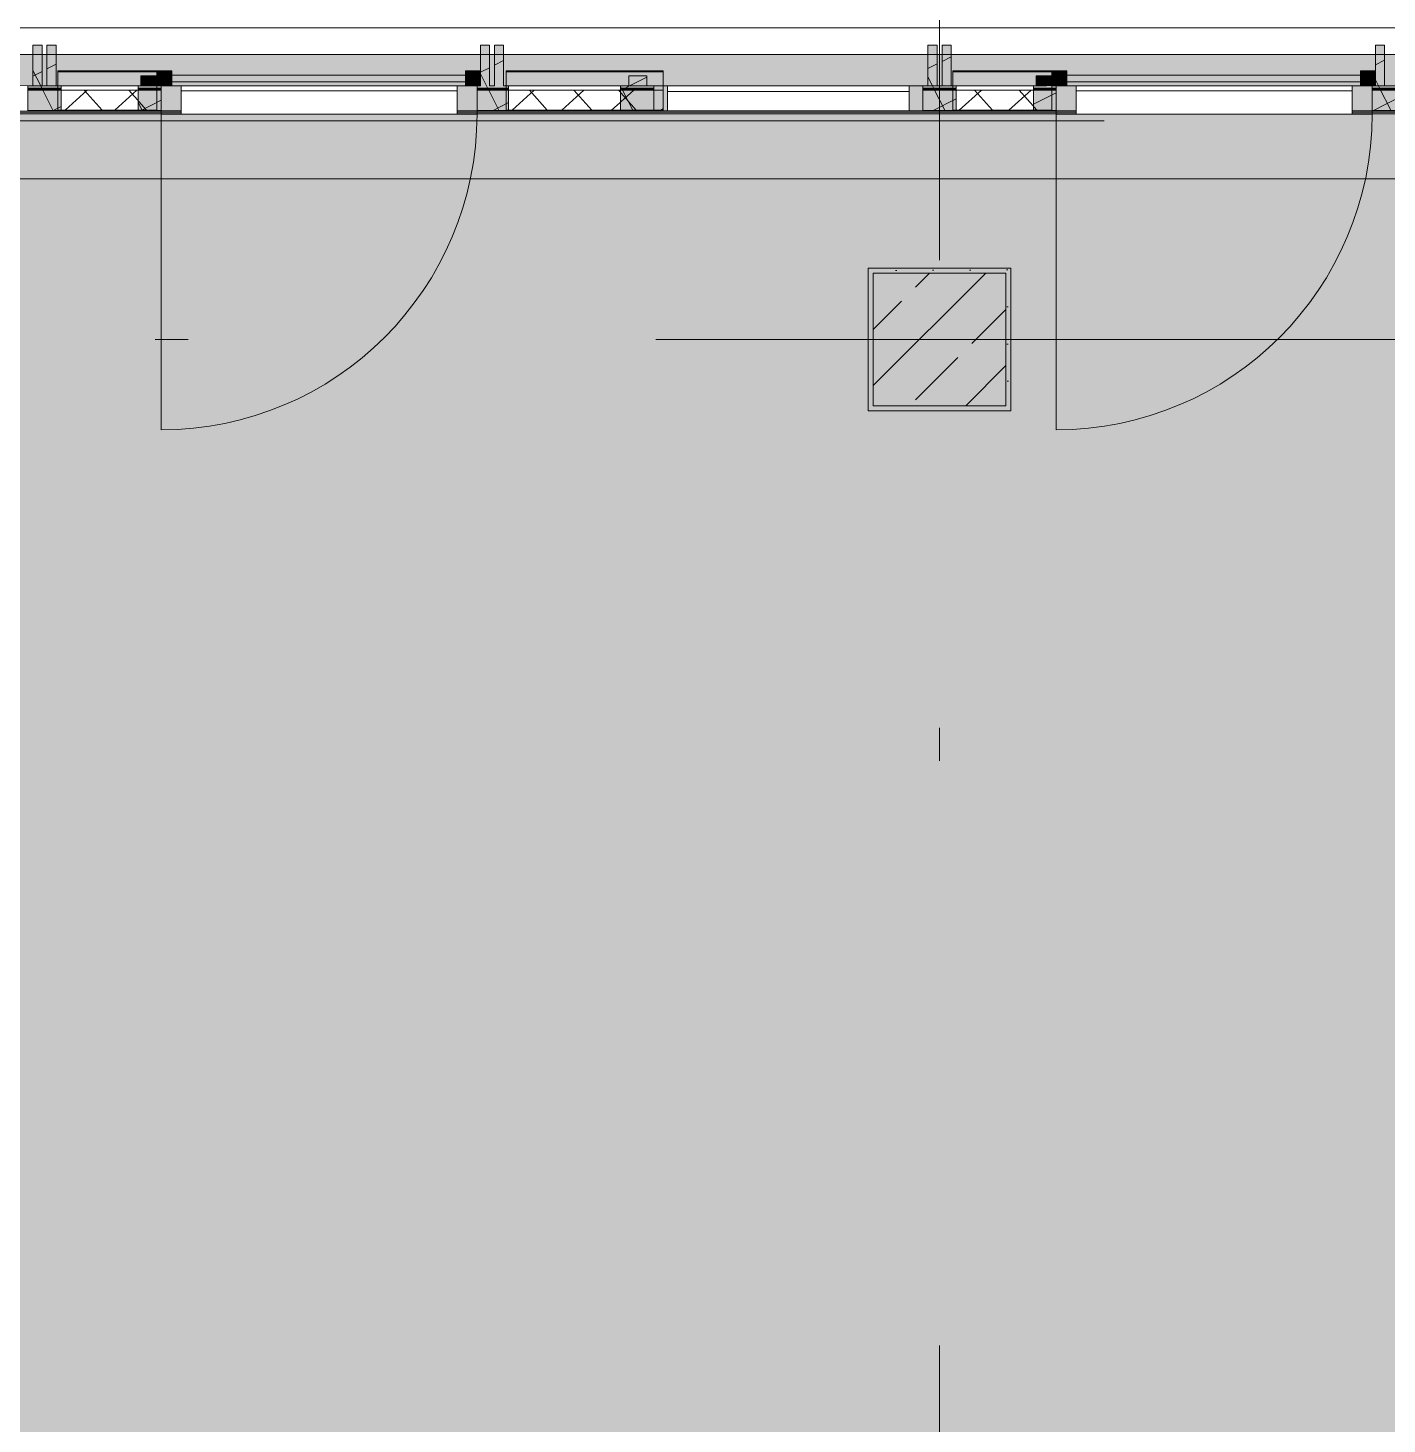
# Model space of a CAD drawing. Header units: metres. Extents: x 101 to 346, y 66 to 213.
# Drawn here: x 135.405 to 139.505, y 96.204 to 100.417 of the extents above; entities that cross this region are included whole.
import ezdxf

# ---------------------------------------------------------------- set-up
doc = ezdxf.new("R2010")
doc.units = ezdxf.units.M
doc.header["$MEASUREMENT"] = 0
for name, pattern in [('Strichlinie_ eng', [0.0023, 0.0015, -0.0008]), ('Strichpunktlinie', [0.006703, 0.003528, -0.001764, 0, -0.001411]), ('Wipeout_Contour', [1, 0, -1])]:
    doc.linetypes.add(name, pattern=pattern)
for name, color, linetype in [('00  Raster', 7, 'Continuous'), ('10  Fassade', 7, 'Continuous'), ('10  Fassade_Deckschraffur', 7, 'Continuous'), ('10  Fassade_Schnittschraffur', 7, 'Continuous'), ('10  Stützen', 7, 'Continuous'), ('10  Stützen_Schnittschraffur', 7, 'Continuous'), ('10  Wand Massiv_Deckschraffur', 7, 'Continuous'), ('10  Wand Massiv_Fenster', 7, 'Continuous'), ('20  Absturzsicherung', 7, 'Continuous'), ('Neubau_20  Boden Aufbauten', 7, 'Continuous'), ('Neubau_20  Boden Aufbauten_Deckschraffur', 7, 'Continuous')]:
    doc.layers.add(name, color=color, linetype=linetype)
pattern_1 = [(41.86749, (13.479, 22.35165), (-0.06674101, 0.074469036), []), (131.86749, (13.479, 22.35165), (0.074469036, 0.06674101), [])]
pattern_2 = [(26.86749, (13.479, 22.35165), (-0.05423143, 0.10704649), []), (116.86749, (13.479, 22.35165), (0.10704649, 0.05423143), [])]

msp = doc.modelspace()

# ---------------------------------------------------------------- hatches: boundary and pattern name
at = {"layer": '10  Stützen_Schnittschraffur', "linetype": 'Continuous', "lineweight": 0, "true_color": 0xffffff}
h = msp.add_hatch(color=7, dxfattribs=at)
h.paths.add_polyline_path([(137.9404, 99.6919), (137.9404, 99.2619), (138.3704, 99.2619), (138.3704, 99.6919)])
h.paths.add_polyline_path([(137.9554, 99.6769), (138.3554, 99.6769), (138.3554, 99.2769), (137.9554, 99.2769)], flags=0)
at = {"layer": '10  Stützen_Schnittschraffur', "linetype": 'Continuous', "lineweight": 13, "true_color": 0x000100}
h = msp.add_hatch(dxfattribs=at)
h.set_pattern_fill('Gips_0008', color=98, style=0, pattern_type=2)
h.set_pattern_definition([(26.86749, (13.479, 22.351647), (-0.022596431, 0.044602705), [0, -0.05])])
h.paths.add_polyline_path([(137.9404, 99.6919), (137.9404, 99.2619), (138.3704, 99.2619), (138.3704, 99.6919)])
h.paths.add_polyline_path([(137.9554, 99.6769), (138.3554, 99.6769), (138.3554, 99.2769), (137.9554, 99.2769)], flags=0)
at = {"layer": '10  Stützen_Schnittschraffur', "linetype": 'Continuous', "lineweight": 0, "true_color": 0xffffff}
msp.add_hatch(color=7, dxfattribs=at).paths.add_polyline_path([(137.9554, 99.2769), (138.3554, 99.2769), (138.3554, 99.6769), (137.9554, 99.6769)])
at = {"layer": '10  Stützen_Schnittschraffur', "linetype": 'Continuous', "lineweight": 13, "true_color": 0x000100}
h = msp.add_hatch(dxfattribs=at)
h.set_pattern_fill('Beton__Stahlbeton_0008', color=98, style=0, pattern_type=2)
h.set_pattern_definition([(225, (137.95537, 99.6769), (-0.16971, 0.16971), []), (225, (137.87052, 99.76174), (-0.169706, 0.169706), [0.18, -0.06])])
h.paths.add_polyline_path([(137.9554, 99.2769), (138.3554, 99.2769), (138.3554, 99.6769), (137.9554, 99.6769)])
at = {"layer": 'Neubau_20  Boden Aufbauten_Deckschraffur', "linetype": 'Continuous', "lineweight": 50, "true_color": 0x9f9f9f}
h = msp.add_hatch(color=253, dxfattribs=at)
h.paths.add_polyline_path([(122.0179, 99.9619), (122.0179, 95.2769), (127.4179, 95.2769), (127.4179, 92.6919), (121.9204, 92.6919), (121.9204, 92.3919), (153.0379, 92.3919), (153.0379, 95.9172), (154.2379, 95.9172), (154.2379, 99.2769), (154.1583, 99.2769), (154.1583, 99.6769), (154.3304, 99.6769), (154.3304, 99.9626), (127.3804, 99.9619)])
h.paths.add_polyline_path([(132.7054, 92.6919), (132.7054, 95.2769), (138.2054, 95.2769), (138.2054, 92.6919), (136.6704, 92.6919), (136.6704, 92.8819), (134.2254, 92.8819), (134.2254, 92.6919)], flags=0)
at = {"layer": 'Neubau_20  Boden Aufbauten_Deckschraffur', "linetype": 'Continuous', "lineweight": 18, "true_color": 0xefefef}
h = msp.add_hatch(dxfattribs=at)
h.set_pattern_fill('Mörtel_0008', style=0, pattern_type=2)
h.set_pattern_definition([(26.86749, (13.58792, 22.68427), (-0.07117876, 0.14049852), [0, -0.105, 0, -0.1575]), (91.86749, (13.92054, 22.57534), (0.15741635, 0.00513262), [0, -0.077, 0, -0.133])])
h.paths.add_polyline_path([(122.0179, 99.9619), (122.0179, 95.2769), (127.4179, 95.2769), (127.4179, 92.6919), (121.9204, 92.6919), (121.9204, 92.3919), (153.0379, 92.3919), (153.0379, 95.9172), (154.2379, 95.9172), (154.2379, 99.2769), (154.1583, 99.2769), (154.1583, 99.6769), (154.3304, 99.6769), (154.3304, 99.9626), (127.3804, 99.9619)])
h.paths.add_polyline_path([(132.7054, 92.6919), (132.7054, 95.2769), (138.2054, 95.2769), (138.2054, 92.6919), (136.6704, 92.6919), (136.6704, 92.8819), (134.2254, 92.8819), (134.2254, 92.6919)], flags=0)

# ---------------------------------------------------------------- linework, layer by layer
at = {"layer": '00  Raster', "color": 7, "linetype": 'Strichpunktlinie', "lineweight": 13, "ltscale": 1000}
msp.add_line((103.285, 99.4769), (159.1776, 99.4769), dxfattribs=at)
at = {"layer": '10  Stützen', "color": 7, "linetype": 'Continuous', "lineweight": 13, "ltscale": 1000, "flags": 128}
for points in [[(137.9404, 99.6919), (137.9404, 99.2619), (138.3704, 99.2619), (138.3704, 99.6919)], [(137.9554, 99.2769), (138.3554, 99.2769), (138.3554, 99.6769), (137.9554, 99.6769)]]:
    msp.add_lwpolyline(points, close=True, dxfattribs=at)
at = {"layer": 'Neubau_20  Boden Aufbauten', "color": 7, "linetype": 'Continuous', "lineweight": 13, "ltscale": 1000, "flags": 128}
msp.add_lwpolyline([(122.0179, 99.9619), (122.0179, 95.2769), (127.4179, 95.2769), (127.4179, 92.6919), (121.9204, 92.6919), (121.9204, 92.3919), (153.0379, 92.3919), (153.0379, 95.9172), (154.2379, 95.9172), (154.2379, 99.2769), (154.1583, 99.2769), (154.1583, 99.6769), (154.3304, 99.6769), (154.3304, 99.9626), (127.3804, 99.9619)], close=True, dxfattribs=at)

# ---------------------------------------------------------------- wipeouts: each hides what was drawn before it
at = {"color": 254, "linetype": 'Wipeout_Contour', "lineweight": 0, "ltscale": 680.984599}
msp.add_wipeout([(114.7154, 100.2351), (159.1776, 100.2351), (159.1776, 100.4169), (114.7154, 100.4169)], dxfattribs=at).dxf.layer = '10  Fassade_Deckschraffur'

# ---------------------------------------------------------------- next in the draw order: hatches: boundary and pattern name
at = {"layer": '10  Fassade', "linetype": 'Continuous', "lineweight": 0, "true_color": 0xffffff}
for points in [[(135.4954, 100.2869), (135.4954, 100.2839), (135.7944, 100.2839), (135.7944, 100.2869)], [(136.8479, 100.2869), (136.8479, 100.2839), (137.3214, 100.2839), (137.3214, 100.2869)], [(138.1954, 100.2869), (138.1954, 100.2839), (138.4944, 100.2839), (138.4944, 100.2869)]]:
    msp.add_hatch(color=7, dxfattribs=at).paths.add_polyline_path(points)

# ---------------------------------------------------------------- next in the draw order: linework, layer by layer
at = {"layer": '10  Fassade', "color": 7, "linetype": 'Continuous', "lineweight": 13, "ltscale": 1000}
for p, q in [((135.4479, 100.3644), (135.4204, 100.3644)), ((135.4904, 100.3644), (135.4629, 100.3644)), ((136.7979, 100.3644), (136.7704, 100.3644)), ((136.8404, 100.3644), (136.8129, 100.3644)), ((138.1479, 100.3644), (138.1204, 100.3644)), ((138.1904, 100.3644), (138.1629, 100.3644)), ((139.4979, 100.3644), (139.4704, 100.3644)), ((135.7944, 100.2719), (135.7464, 100.2719)), ((137.2724, 100.2719), (137.2184, 100.2719)), ((138.4944, 100.2719), (138.4464, 100.2719))]:
    msp.add_line(p, q, dxfattribs=at)
at = {"layer": '10  Fassade', "color": 7, "linetype": 'Continuous', "lineweight": 13, "ltscale": 1000, "flags": 128}
msp.add_lwpolyline([(114.7154, 100.4169), (159.1776, 100.4169)], dxfattribs=at)
at = {"layer": '10  Fassade', "color": 7, "linetype": 'Strichlinie_ eng', "lineweight": 13, "ltscale": 1000, "flags": 128}
for points in [[(135.4204, 100.3644), (135.4479, 100.3644)], [(135.4629, 100.3644), (135.4904, 100.3644)], [(136.7704, 100.3644), (136.7979, 100.3644)], [(136.8129, 100.3644), (136.8404, 100.3644)], [(138.1204, 100.3644), (138.1479, 100.3644)], [(138.1629, 100.3644), (138.1904, 100.3644)], [(139.4704, 100.3644), (139.4979, 100.3644)], [(135.7464, 100.2719), (135.7944, 100.2719)], [(137.2184, 100.2719), (137.2724, 100.2719)], [(138.4464, 100.2719), (138.4944, 100.2719)]]:
    msp.add_lwpolyline(points, dxfattribs=at)
at = {"layer": '10  Fassade', "color": 7, "linetype": 'Continuous', "lineweight": 13, "ltscale": 1000, "flags": 128}
for points in [[(135.4954, 100.2869), (135.7944, 100.2869), (135.7944, 100.2839), (135.4954, 100.2839)], [(136.8479, 100.2869), (137.3214, 100.2869), (137.3214, 100.2839), (136.8479, 100.2839)], [(138.1954, 100.2869), (138.4944, 100.2869), (138.4944, 100.2839), (138.1954, 100.2839)]]:
    msp.add_lwpolyline(points, close=True, dxfattribs=at)
at = {"layer": '10  Wand Massiv_Fenster', "color": 7, "linetype": 'Continuous', "lineweight": 13, "ltscale": 1000}
msp.add_line((159.1776, 100.3369), (114.7154, 100.3369), dxfattribs=at)

# ---------------------------------------------------------------- next in the draw order: wipeouts: each hides what was drawn before it
at = {"color": 254, "linetype": 'Wipeout_Contour', "lineweight": 0, "ltscale": 680.764924}
msp.add_wipeout([(114.7154, 100.2351), (114.7154, 100.2321), (159.1776, 100.2321), (159.1776, 100.2351)], dxfattribs=at).dxf.layer = '10  Fassade_Deckschraffur'
at = {"color": 254, "linetype": 'Wipeout_Contour', "lineweight": 0, "ltscale": 680.350618}
msp.add_wipeout([(114.7154, 100.1575), (114.7154, 99.9619), (159.1776, 99.9619), (159.1776, 100.1575)], dxfattribs=at).dxf.layer = '10  Fassade_Deckschraffur'

# ---------------------------------------------------------------- next in the draw order: linework, layer by layer
at = {"layer": '10  Fassade', "color": 7, "linetype": 'Continuous', "lineweight": 13, "ltscale": 1000, "flags": 128}
msp.add_lwpolyline([(114.7154, 99.9619), (159.1776, 99.9619)], dxfattribs=at)
at = {"layer": '10  Wand Massiv_Fenster', "color": 7, "linetype": 'Continuous', "lineweight": 13, "ltscale": 1000}
msp.add_line((159.1776, 99.9619), (114.7154, 99.9619), dxfattribs=at)

# ---------------------------------------------------------------- next in the draw order: wipeouts: each hides what was drawn before it
at = {"color": 254, "linetype": 'Wipeout_Contour', "lineweight": 0, "ltscale": 680.680996}
msp.add_wipeout([(114.7154, 100.2289), (114.7154, 100.1679), (159.1776, 100.1679), (159.1776, 100.2289)], dxfattribs=at).dxf.layer = '10  Fassade_Deckschraffur'

# ---------------------------------------------------------------- next in the draw order: linework, layer by layer
at = {"layer": '10  Fassade', "color": 7, "linetype": 'Continuous', "lineweight": 13, "ltscale": 1000}
for p, q in [((135.4479, 100.3644), (135.4479, 100.2419)), ((135.4629, 100.3644), (135.4629, 100.2419)), ((136.7979, 100.3644), (136.7979, 100.2419)), ((136.8129, 100.3644), (136.8129, 100.2419)), ((138.1479, 100.3644), (138.1479, 100.2419)), ((138.1629, 100.3644), (138.1629, 100.2419)), ((139.4979, 100.3644), (139.4979, 100.2419)), ((137.2184, 100.2719), (137.2184, 100.2419)), ((135.4629, 100.2419), (135.4479, 100.2419)), ((138.1629, 100.2419), (138.1479, 100.2419))]:
    msp.add_line(p, q, dxfattribs=at)
at = {"layer": '10  Fassade', "color": 7, "linetype": 'Strichlinie_ eng', "lineweight": 13, "ltscale": 1000, "flags": 128}
for points in [[(135.4204, 100.2419), (135.4204, 100.3644)], [(135.4479, 100.3644), (135.4479, 100.2419)], [(135.4629, 100.2419), (135.4629, 100.3644)], [(135.4904, 100.3644), (135.4904, 100.2419)], [(136.7704, 100.2419), (136.7704, 100.3644)], [(136.7979, 100.3644), (136.7979, 100.2419)], [(136.8129, 100.2419), (136.8129, 100.3644)], [(136.8404, 100.3644), (136.8404, 100.2419)], [(138.1204, 100.2419), (138.1204, 100.3644)], [(138.1479, 100.3644), (138.1479, 100.2419)], [(138.1629, 100.2419), (138.1629, 100.3644)], [(138.1904, 100.3644), (138.1904, 100.2419)], [(139.4704, 100.2419), (139.4704, 100.3644)], [(139.4979, 100.3644), (139.4979, 100.2419)], [(135.7464, 100.2419), (135.7464, 100.2719)], [(135.7944, 100.2719), (135.7944, 100.2419)], [(137.2184, 100.2419), (137.2184, 100.2719)], [(137.2724, 100.2719), (137.2724, 100.2419)], [(138.4464, 100.2419), (138.4464, 100.2719)], [(138.4944, 100.2719), (138.4944, 100.2419)], [(159.1776, 100.2419), (158.8434, 100.2419), (158.4054, 100.2419), (157.3729, 100.2419), (157.0554, 100.2419), (156.1434, 100.2419), (155.7054, 100.2419), (154.6729, 100.2419), (154.3554, 100.2419), (153.4434, 100.2419), (153.0054, 100.2419), (151.9729, 100.2419), (151.6554, 100.2419), (150.7434, 100.2419), (150.3054, 100.2419), (149.2729, 100.2419), (148.9554, 100.2419), (148.0434, 100.2419), (147.6054, 100.2419), (146.5729, 100.2419), (146.2554, 100.2419), (145.3434, 100.2419), (144.9054, 100.2419), (143.8729, 100.2419), (143.5554, 100.2419), (142.6434, 100.2419), (142.2054, 100.2419), (141.1729, 100.2419), (140.8554, 100.2419), (139.9434, 100.2419), (139.5054, 100.2419), (138.4729, 100.2419), (138.1554, 100.2419), (137.2434, 100.2419), (136.8054, 100.2419), (135.7729, 100.2419), (135.4554, 100.2419), (134.5434, 100.2419), (134.1054, 100.2419), (133.0729, 100.2419), (132.7554, 100.2419), (131.8434, 100.2419), (131.4054, 100.2419), (130.3729, 100.2419), (130.0554, 100.2419), (129.1434, 100.2419), (128.7054, 100.2419), (127.6729, 100.2419), (127.3554, 100.2419), (126.4434, 100.2419), (126.0054, 100.2419), (124.9729, 100.2419), (124.6554, 100.2419), (123.7434, 100.2419), (123.3054, 100.2419), (122.2729, 100.2419), (121.9554, 100.2419), (121.0434, 100.2419), (120.6054, 100.2419), (119.5729, 100.2419), (119.2554, 100.2419), (118.3434, 100.2419), (117.9054, 100.2419), (116.8729, 100.2419), (116.5554, 100.2419), (115.6434, 100.2419), (114.7154, 100.2419)]]:
    msp.add_lwpolyline(points, dxfattribs=at)
at = {"layer": '10  Fassade', "color": 7, "linetype": 'Continuous', "lineweight": 13, "ltscale": 1000, "flags": 128}
for points in [[(114.7154, 100.2351), (159.1776, 100.2351)], [(114.7154, 100.2321), (159.1776, 100.2321)], [(114.7154, 100.2289), (159.1776, 100.2289)], [(136.8129, 100.2419), (136.8054, 100.2419), (136.7979, 100.2419)], [(139.5129, 100.2419), (139.5054, 100.2419), (139.4979, 100.2419)]]:
    msp.add_lwpolyline(points, dxfattribs=at)

# ---------------------------------------------------------------- next in the draw order: wipeouts: each hides what was drawn before it
at = {"color": 254, "linetype": 'Wipeout_Contour', "lineweight": 0, "ltscale": 680.602576}
msp.add_wipeout([(114.7154, 100.1629), (159.1776, 100.1629), (159.1776, 100.1679), (114.7154, 100.1679)], dxfattribs=at).dxf.layer = '10  Fassade_Deckschraffur'

# ---------------------------------------------------------------- next in the draw order: wipeouts: each hides what was drawn before it
at = {"color": 254, "linetype": 'Wipeout_Contour', "lineweight": 0, "ltscale": 680.590195}
msp.add_wipeout([(114.7154, 100.1629), (114.7154, 100.1575), (159.1776, 100.1575), (159.1776, 100.1629)], dxfattribs=at).dxf.layer = '10  Fassade_Deckschraffur'

# ---------------------------------------------------------------- next in the draw order: hatches: boundary and pattern name
at = {"layer": '10  Wand Massiv_Deckschraffur', "linetype": 'Continuous', "lineweight": 0, "true_color": 0xffffff}
msp.add_hatch(color=7, dxfattribs=at).paths.add_polyline_path([(114.7154, 99.9619), (159.1776, 99.9619), (159.1776, 100.3369), (114.7154, 100.3369)])

# ---------------------------------------------------------------- next in the draw order: linework, layer by layer
at = {"layer": '00  Raster', "color": 5, "linetype": 'Strichpunktlinie', "lineweight": 13, "ltscale": 1000}
msp.add_line((138.1554, 79.3072), (138.1554, 102.9769), dxfattribs=at)
at = {"layer": '10  Fassade', "color": 7, "linetype": 'Strichpunktlinie', "lineweight": 13, "ltscale": 1000}
msp.add_line((114.7154, 100.1369), (159.1776, 100.1369), dxfattribs=at)
at = {"layer": '10  Fassade', "color": 7, "linetype": 'Continuous', "lineweight": 13, "ltscale": 1000, "flags": 128}
for points in [[(114.7154, 100.1679), (159.1776, 100.1679)], [(114.7154, 100.1629), (159.1776, 100.1629)], [(114.7154, 100.1575), (159.1776, 100.1575)]]:
    msp.add_lwpolyline(points, dxfattribs=at)
at = {"layer": '10  Fassade', "color": 7, "linetype": 'Strichlinie_ eng', "lineweight": 13, "ltscale": 1000, "flags": 128}
msp.add_lwpolyline([(159.1776, 100.1669), (158.8434, 100.1669), (158.4054, 100.1669), (157.3729, 100.1669), (157.0554, 100.1669), (156.1434, 100.1669), (155.7054, 100.1669), (154.6729, 100.1669), (154.3554, 100.1669), (153.4434, 100.1669), (153.0054, 100.1669), (151.9729, 100.1669), (151.6554, 100.1669), (150.7434, 100.1669), (150.3054, 100.1669), (149.2729, 100.1669), (148.9554, 100.1669), (148.0434, 100.1669), (147.6054, 100.1669), (146.5729, 100.1669), (146.2554, 100.1669), (145.3434, 100.1669), (144.9054, 100.1669), (143.8729, 100.1669), (143.5554, 100.1669), (142.6434, 100.1669), (142.2054, 100.1669), (141.1729, 100.1669), (140.8554, 100.1669), (139.9434, 100.1669), (139.5054, 100.1669), (138.4729, 100.1669), (138.1554, 100.1669), (137.2434, 100.1669), (136.8054, 100.1669), (135.7729, 100.1669), (135.4554, 100.1669), (134.5434, 100.1669), (134.1054, 100.1669), (133.0729, 100.1669), (132.7554, 100.1669), (131.8434, 100.1669), (131.4054, 100.1669), (130.3729, 100.1669), (130.0554, 100.1669), (129.1434, 100.1669), (128.7054, 100.1669), (127.6729, 100.1669), (127.3554, 100.1669), (126.4434, 100.1669), (126.0054, 100.1669), (124.9729, 100.1669), (124.6554, 100.1669), (123.7434, 100.1669), (123.3054, 100.1669), (122.2729, 100.1669), (121.9554, 100.1669), (121.0434, 100.1669), (120.6054, 100.1669), (119.5729, 100.1669), (119.2554, 100.1669), (118.3434, 100.1669), (117.9054, 100.1669), (116.8729, 100.1669), (116.5554, 100.1669), (115.6434, 100.1669), (114.7154, 100.1669)], dxfattribs=at)

# ---------------------------------------------------------------- next in the draw order: wipeouts: each hides what was drawn before it
at = {"color": 254, "linetype": 'Wipeout_Contour', "lineweight": 0, "ltscale": 672.497994}
msp.add_wipeout([(134.5934, 100.2419), (134.5934, 100.1669), (135.4054, 100.1669), (135.4054, 100.2419)], dxfattribs=at).dxf.layer = '10  Fassade_Deckschraffur'
at = {"color": 254, "linetype": 'Wipeout_Contour', "lineweight": 0, "ltscale": 674.500035}
msp.add_wipeout([(135.5054, 100.2419), (135.5054, 100.1669), (135.7384, 100.1669), (135.7384, 100.2419)], dxfattribs=at).dxf.layer = '10  Fassade_Deckschraffur'
at = {"color": 254, "linetype": 'Wipeout_Contour', "lineweight": 0, "ltscale": 676.630456}
msp.add_wipeout([(135.8074, 100.2419), (135.8074, 100.1669), (136.7604, 100.1669), (136.7604, 100.2419)], dxfattribs=at).dxf.layer = '10  Fassade_Deckschraffur'
at = {"color": 254, "linetype": 'Wipeout_Contour', "lineweight": 0, "ltscale": 679.020004}
msp.add_wipeout([(136.8554, 100.2419), (136.8554, 100.1669), (137.1934, 100.1669), (137.1934, 100.2419)], dxfattribs=at).dxf.layer = '10  Fassade_Deckschraffur'
at = {"color": 254, "linetype": 'Wipeout_Contour', "lineweight": 0, "ltscale": 681.200509}
msp.add_wipeout([(137.2934, 100.2419), (137.2934, 100.1669), (138.1054, 100.1669), (138.1054, 100.2419)], dxfattribs=at).dxf.layer = '10  Fassade_Deckschraffur'
at = {"color": 254, "linetype": 'Wipeout_Contour', "lineweight": 0, "ltscale": 683.216417}
msp.add_wipeout([(138.2054, 100.2419), (138.2054, 100.1669), (138.4384, 100.1669), (138.4384, 100.2419)], dxfattribs=at).dxf.layer = '10  Fassade_Deckschraffur'
at = {"color": 254, "linetype": 'Wipeout_Contour', "lineweight": 0, "ltscale": 685.361461}
msp.add_wipeout([(138.5074, 100.2419), (138.5074, 100.1669), (139.4604, 100.1669), (139.4604, 100.2419)], dxfattribs=at).dxf.layer = '10  Fassade_Deckschraffur'

# ---------------------------------------------------------------- next in the draw order: hatches: boundary and pattern name
at = {"layer": '10  Fassade', "linetype": 'Continuous', "lineweight": 13, "true_color": 0x000100}
h = msp.add_hatch(dxfattribs=at)
h.set_pattern_fill('Dämmung__hart_2_0008', color=98, style=0, pattern_type=2)
h.set_pattern_definition(pattern_1)
h.paths.add_polyline_path([(135.4954, 100.2289), (135.4954, 100.1689), (135.7944, 100.1689), (135.7944, 100.2289)])
h = msp.add_hatch(dxfattribs=at)
h.set_pattern_fill('Dämmung__hart_2_0008', color=98, style=0, pattern_type=2)
h.set_pattern_definition(pattern_1)
h.paths.add_polyline_path([(136.8479, 100.2289), (136.8479, 100.1689), (137.3214, 100.1689), (137.3214, 100.2289)])
h = msp.add_hatch(dxfattribs=at)
h.set_pattern_fill('Dämmung__hart_2_0008', color=98, style=0, pattern_type=2)
h.set_pattern_definition(pattern_1)
h.paths.add_polyline_path([(138.1954, 100.2289), (138.1954, 100.1689), (138.4944, 100.1689), (138.4944, 100.2289)])
at = {"layer": '10  Fassade', "linetype": 'Continuous', "lineweight": 0, "true_color": 0xffffff}
for points in [[(135.4954, 100.1689), (135.4954, 100.1669), (135.7944, 100.1669), (135.7944, 100.1689)], [(136.8479, 100.1689), (136.8479, 100.1669), (137.3214, 100.1669), (137.3214, 100.1689)], [(138.1954, 100.1689), (138.1954, 100.1669), (138.4944, 100.1669), (138.4944, 100.1689)]]:
    msp.add_hatch(color=7, dxfattribs=at).paths.add_polyline_path(points)
at = {"layer": '10  Fassade_Schnittschraffur', "linetype": 'Continuous', "lineweight": 0, "true_color": 0xffffff}
for points in [[(135.4204, 100.3644), (135.4204, 100.2419), (135.4479, 100.2419), (135.4479, 100.3644)], [(135.4904, 100.3644), (135.4629, 100.3644), (135.4629, 100.2419), (135.4904, 100.2419)], [(136.7704, 100.3644), (136.7704, 100.2419), (136.7979, 100.2419), (136.7979, 100.3644)], [(136.8404, 100.2419), (136.8404, 100.3644), (136.8129, 100.3644), (136.8129, 100.2419)], [(138.1204, 100.3644), (138.1204, 100.2419), (138.1479, 100.2419), (138.1479, 100.3644)], [(138.1904, 100.3644), (138.1629, 100.3644), (138.1629, 100.2419), (138.1904, 100.2419)], [(139.4704, 100.3644), (139.4704, 100.2419), (139.4979, 100.2419), (139.4979, 100.3644)], [(135.7944, 100.2419), (135.7944, 100.2719), (135.7464, 100.2719), (135.7464, 100.2419)], [(137.2724, 100.2719), (137.2184, 100.2719), (137.2184, 100.2419), (137.2724, 100.2419)], [(138.4944, 100.2419), (138.4944, 100.2719), (138.4464, 100.2719), (138.4464, 100.2419)], [(135.5054, 100.2419), (135.4904, 100.2419), (135.4629, 100.2419), (135.4479, 100.2419), (135.4204, 100.2419), (135.4054, 100.2419), (135.4054, 100.1669), (135.5054, 100.1669)], [(135.8074, 100.2419), (135.7944, 100.2419), (135.7464, 100.2419), (135.7384, 100.2419), (135.7384, 100.1669), (135.8074, 100.1669)], [(135.8074, 100.2419), (135.8074, 100.1669), (135.8076, 100.2419)], [(136.7602, 100.2419), (136.7602, 100.1669), (136.7604, 100.2419)], [(136.8129, 100.2419), (136.8054, 100.2419), (136.7979, 100.2419), (136.7704, 100.2419), (136.7604, 100.2419), (136.7604, 100.1669), (136.8554, 100.1669), (136.8554, 100.2419)], [(137.2934, 100.2419), (137.2724, 100.2419), (137.2184, 100.2419), (137.1934, 100.2419), (137.1934, 100.1669), (137.2934, 100.1669)], [(137.2934, 100.2419), (137.2934, 100.1669), (137.2936, 100.2419)], [(138.1052, 100.2419), (138.1052, 100.1669), (138.1054, 100.2419)], [(138.2054, 100.2419), (138.1904, 100.2419), (138.1629, 100.2419), (138.1479, 100.2419), (138.1204, 100.2419), (138.1054, 100.2419), (138.1054, 100.1669), (138.2054, 100.1669)], [(138.5074, 100.2419), (138.4944, 100.2419), (138.4464, 100.2419), (138.4384, 100.2419), (138.4384, 100.1669), (138.5074, 100.1669)], [(138.5074, 100.2419), (138.5074, 100.1669), (138.5076, 100.2419)], [(139.4602, 100.2419), (139.4602, 100.1669), (139.4604, 100.2419)], [(139.5129, 100.2419), (139.5054, 100.2419), (139.4979, 100.2419), (139.4704, 100.2419), (139.4604, 100.2419), (139.4604, 100.1669), (139.5554, 100.1669), (139.5554, 100.2419)]]:
    msp.add_hatch(color=7, dxfattribs=at).paths.add_polyline_path(points)
at = {"layer": '10  Fassade_Schnittschraffur', "linetype": 'Continuous', "lineweight": 13, "true_color": 0x000100}
h = msp.add_hatch(dxfattribs=at)
h.set_pattern_fill('Dämmung__hart_1_0008', color=98, style=0, pattern_type=2)
h.set_pattern_definition(pattern_2)
h.paths.add_polyline_path([(135.4204, 100.3644), (135.4204, 100.2419), (135.4479, 100.2419), (135.4479, 100.3644)])
h = msp.add_hatch(dxfattribs=at)
h.set_pattern_fill('Dämmung__hart_1_0008', color=98, style=0, pattern_type=2)
h.set_pattern_definition(pattern_2)
h.paths.add_polyline_path([(135.4904, 100.3644), (135.4629, 100.3644), (135.4629, 100.2419), (135.4904, 100.2419)])
h = msp.add_hatch(dxfattribs=at)
h.set_pattern_fill('Dämmung__hart_1_0008', color=98, style=0, pattern_type=2)
h.set_pattern_definition(pattern_2)
h.paths.add_polyline_path([(136.7704, 100.3644), (136.7704, 100.2419), (136.7979, 100.2419), (136.7979, 100.3644)])
h = msp.add_hatch(dxfattribs=at)
h.set_pattern_fill('Dämmung__hart_1_0008', color=98, style=0, pattern_type=2)
h.set_pattern_definition(pattern_2)
h.paths.add_polyline_path([(136.8404, 100.2419), (136.8404, 100.3644), (136.8129, 100.3644), (136.8129, 100.2419)])
h = msp.add_hatch(dxfattribs=at)
h.set_pattern_fill('Dämmung__hart_1_0008', color=98, style=0, pattern_type=2)
h.set_pattern_definition(pattern_2)
h.paths.add_polyline_path([(138.1204, 100.3644), (138.1204, 100.2419), (138.1479, 100.2419), (138.1479, 100.3644)])
h = msp.add_hatch(dxfattribs=at)
h.set_pattern_fill('Dämmung__hart_1_0008', color=98, style=0, pattern_type=2)
h.set_pattern_definition(pattern_2)
h.paths.add_polyline_path([(138.1904, 100.3644), (138.1629, 100.3644), (138.1629, 100.2419), (138.1904, 100.2419)])
h = msp.add_hatch(dxfattribs=at)
h.set_pattern_fill('Dämmung__hart_1_0008', color=98, style=0, pattern_type=2)
h.set_pattern_definition(pattern_2)
h.paths.add_polyline_path([(139.4704, 100.3644), (139.4704, 100.2419), (139.4979, 100.2419), (139.4979, 100.3644)])
h = msp.add_hatch(dxfattribs=at)
h.set_pattern_fill('Dämmung__hart_1_0008', color=98, style=0, pattern_type=2)
h.set_pattern_definition(pattern_2)
h.paths.add_polyline_path([(135.7944, 100.2419), (135.7944, 100.2719), (135.7464, 100.2719), (135.7464, 100.2419)])
h = msp.add_hatch(dxfattribs=at)
h.set_pattern_fill('Dämmung__hart_1_0008', color=98, style=0, pattern_type=2)
h.set_pattern_definition(pattern_2)
h.paths.add_polyline_path([(137.2724, 100.2719), (137.2184, 100.2719), (137.2184, 100.2419), (137.2724, 100.2419)])
h = msp.add_hatch(dxfattribs=at)
h.set_pattern_fill('Dämmung__hart_1_0008', color=98, style=0, pattern_type=2)
h.set_pattern_definition(pattern_2)
h.paths.add_polyline_path([(138.4944, 100.2419), (138.4944, 100.2719), (138.4464, 100.2719), (138.4464, 100.2419)])
h = msp.add_hatch(dxfattribs=at)
h.set_pattern_fill('Dämmung__hart_1_0008', color=98, style=0, pattern_type=2)
h.set_pattern_definition(pattern_2)
h.paths.add_polyline_path([(135.5054, 100.2419), (135.4904, 100.2419), (135.4629, 100.2419), (135.4479, 100.2419), (135.4204, 100.2419), (135.4054, 100.2419), (135.4054, 100.1669), (135.5054, 100.1669)])
h = msp.add_hatch(dxfattribs=at)
h.set_pattern_fill('Dämmung__hart_1_0008', color=98, style=0, pattern_type=2)
h.set_pattern_definition(pattern_2)
h.paths.add_polyline_path([(135.8074, 100.2419), (135.7944, 100.2419), (135.7464, 100.2419), (135.7384, 100.2419), (135.7384, 100.1669), (135.8074, 100.1669)])
h = msp.add_hatch(dxfattribs=at)
h.set_pattern_fill('Dämmung__hart_1_0008', color=98, style=0, pattern_type=2)
h.set_pattern_definition(pattern_2)
h.paths.add_polyline_path([(136.8129, 100.2419), (136.8054, 100.2419), (136.7979, 100.2419), (136.7704, 100.2419), (136.7604, 100.2419), (136.7604, 100.1669), (136.8554, 100.1669), (136.8554, 100.2419)])
h = msp.add_hatch(dxfattribs=at)
h.set_pattern_fill('Dämmung__hart_1_0008', color=98, style=0, pattern_type=2)
h.set_pattern_definition(pattern_2)
h.paths.add_polyline_path([(137.2934, 100.2419), (137.2724, 100.2419), (137.2184, 100.2419), (137.1934, 100.2419), (137.1934, 100.1669), (137.2934, 100.1669)])
h = msp.add_hatch(dxfattribs=at)
h.set_pattern_fill('Dämmung__hart_1_0008', color=98, style=0, pattern_type=2)
h.set_pattern_definition(pattern_2)
h.paths.add_polyline_path([(138.2054, 100.2419), (138.1904, 100.2419), (138.1629, 100.2419), (138.1479, 100.2419), (138.1204, 100.2419), (138.1054, 100.2419), (138.1054, 100.1669), (138.2054, 100.1669)])
h = msp.add_hatch(dxfattribs=at)
h.set_pattern_fill('Dämmung__hart_1_0008', color=98, style=0, pattern_type=2)
h.set_pattern_definition(pattern_2)
h.paths.add_polyline_path([(138.5074, 100.2419), (138.4944, 100.2419), (138.4464, 100.2419), (138.4384, 100.2419), (138.4384, 100.1669), (138.5074, 100.1669)])
h = msp.add_hatch(dxfattribs=at)
h.set_pattern_fill('Dämmung__hart_1_0008', color=98, style=0, pattern_type=2)
h.set_pattern_definition(pattern_2)
h.paths.add_polyline_path([(139.5129, 100.2419), (139.5054, 100.2419), (139.4979, 100.2419), (139.4704, 100.2419), (139.4604, 100.2419), (139.4604, 100.1669), (139.5554, 100.1669), (139.5554, 100.2419)])
at = {"layer": '20  Absturzsicherung', "linetype": 'Continuous', "lineweight": 0, "true_color": 0xffffff}
for points in [[(135.7944, 100.2869), (135.7944, 100.2419), (135.8394, 100.2419), (135.8394, 100.2869)], [(136.7254, 100.2869), (136.7254, 100.2419), (136.7704, 100.2419), (136.7704, 100.2869)], [(138.4944, 100.2869), (138.4944, 100.2419), (138.5394, 100.2419), (138.5394, 100.2869)], [(139.4254, 100.2869), (139.4254, 100.2419), (139.4704, 100.2419), (139.4704, 100.2869)]]:
    msp.add_hatch(color=7, dxfattribs=at).paths.add_polyline_path(points)

# ---------------------------------------------------------------- next in the draw order: linework, layer by layer
at = {"layer": '10  Fassade', "color": 7, "linetype": 'Continuous', "lineweight": 13, "ltscale": 1000}
for p, q in [((135.4204, 100.3644), (135.4204, 100.2419)), ((135.4904, 100.3644), (135.4904, 100.2419)), ((136.7704, 100.3644), (136.7704, 100.2419)), ((136.8404, 100.3644), (136.8404, 100.2419)), ((138.1204, 100.3644), (138.1204, 100.2419)), ((138.1904, 100.3644), (138.1904, 100.2419)), ((139.4704, 100.3644), (139.4704, 100.2419)), ((135.7464, 100.2719), (135.7464, 100.2419)), ((135.7944, 100.2719), (135.7944, 100.2419)), ((137.2724, 100.2719), (137.2724, 100.2419)), ((138.4464, 100.2719), (138.4464, 100.2419)), ((138.4944, 100.2719), (138.4944, 100.2419)), ((135.4204, 100.2419), (135.4054, 100.2419)), ((135.4054, 100.2419), (135.4054, 100.1669)), ((135.5054, 100.2419), (135.4904, 100.2419)), ((135.5054, 100.2419), (135.5054, 100.1669)), ((135.7464, 100.2419), (135.7384, 100.2419)), ((135.7384, 100.2419), (135.7384, 100.1669)), ((135.8074, 100.2419), (135.7944, 100.2419)), ((135.8074, 100.2419), (135.8074, 100.1669)), ((136.7704, 100.2419), (136.7604, 100.2419)), ((136.7604, 100.2419), (136.7604, 100.1669)), ((136.8554, 100.2419), (136.8404, 100.2419)), ((136.8554, 100.2419), (136.8554, 100.1669)), ((137.2184, 100.2419), (137.1934, 100.2419)), ((137.1934, 100.2419), (137.1934, 100.1669)), ((137.2934, 100.2419), (137.2724, 100.2419)), ((137.2934, 100.2419), (137.2934, 100.1669)), ((138.1204, 100.2419), (138.1054, 100.2419)), ((138.1054, 100.2419), (138.1054, 100.1669)), ((138.2054, 100.2419), (138.1904, 100.2419)), ((138.2054, 100.2419), (138.2054, 100.1669)), ((138.4464, 100.2419), (138.4384, 100.2419)), ((138.4384, 100.2419), (138.4384, 100.1669)), ((138.5074, 100.2419), (138.4944, 100.2419)), ((138.5074, 100.2419), (138.5074, 100.1669)), ((139.4704, 100.2419), (139.4604, 100.2419)), ((139.4604, 100.2419), (139.4604, 100.1669)), ((135.5054, 100.1669), (135.4054, 100.1669)), ((135.8074, 100.1669), (135.7384, 100.1669)), ((135.8076, 100.1569), (135.8076, 99.2043)), ((136.8554, 100.1669), (136.7604, 100.1669)), ((137.2934, 100.1669), (137.1934, 100.1669)), ((138.2054, 100.1669), (138.1054, 100.1669)), ((138.5074, 100.1669), (138.4384, 100.1669)), ((138.5076, 100.1569), (138.5076, 99.2043)), ((139.5554, 100.1669), (139.4604, 100.1669))]:
    msp.add_line(p, q, dxfattribs=at)
at = {"layer": '10  Fassade', "color": 7, "linetype": 'Continuous', "lineweight": 13, "ltscale": 1000, "flags": 128}
for points in [[(135.4954, 100.2839), (135.7944, 100.2839), (135.7944, 100.2289), (135.4954, 100.2289)], [(136.8479, 100.2839), (137.3214, 100.2839), (137.3214, 100.2289), (136.8479, 100.2289)], [(138.1954, 100.2839), (138.4944, 100.2839), (138.4944, 100.2289), (138.1954, 100.2289)], [(135.4954, 100.2289), (135.7944, 100.2289), (135.7944, 100.1689), (135.4954, 100.1689)], [(135.8074, 100.1669), (135.8076, 100.2419)], [(136.7604, 100.2419), (136.7602, 100.1669)], [(136.8479, 100.2289), (137.3214, 100.2289), (137.3214, 100.1689), (136.8479, 100.1689)], [(137.2934, 100.1669), (137.2936, 100.2419)], [(138.1054, 100.2419), (138.1052, 100.1669)], [(138.1954, 100.2289), (138.4944, 100.2289), (138.4944, 100.1689), (138.1954, 100.1689)], [(138.5074, 100.1669), (138.5076, 100.2419)], [(139.4604, 100.2419), (139.4602, 100.1669)], [(135.4954, 100.1689), (135.7944, 100.1689), (135.7944, 100.1669), (135.4954, 100.1669)], [(136.8479, 100.1689), (137.3214, 100.1689), (137.3214, 100.1669), (136.8479, 100.1669)], [(138.1954, 100.1689), (138.4944, 100.1689), (138.4944, 100.1669), (138.1954, 100.1669)]]:
    msp.add_lwpolyline(points, close=True, dxfattribs=at)
for points in [[(135.7384, 100.2419), (135.5054, 100.2419)], [(136.7604, 100.2419), (135.8074, 100.2419)], [(137.1934, 100.2419), (136.8554, 100.2419)], [(138.1054, 100.2419), (137.2934, 100.2419)], [(138.4384, 100.2419), (138.2054, 100.2419)], [(139.4604, 100.2419), (138.5074, 100.2419)], [(135.7384, 100.1669), (135.5054, 100.1669)], [(136.7604, 100.1669), (135.8074, 100.1669)], [(137.1934, 100.1669), (136.8554, 100.1669)], [(138.1054, 100.1669), (137.2934, 100.1669)], [(138.4384, 100.1669), (138.2054, 100.1669)], [(139.4604, 100.1669), (138.5074, 100.1669)]]:
    msp.add_lwpolyline(points, dxfattribs=at)
at = {"layer": '20  Absturzsicherung', "color": 7, "linetype": 'Continuous', "lineweight": 18, "ltscale": 1000, "flags": 128}
for points in [[(135.7944, 100.2869), (135.7944, 100.2419), (135.8394, 100.2419), (135.8394, 100.2869)], [(136.7254, 100.2869), (136.7254, 100.2419), (136.7704, 100.2419), (136.7704, 100.2869)], [(138.4944, 100.2869), (138.4944, 100.2419), (138.5394, 100.2419), (138.5394, 100.2869)], [(139.4254, 100.2869), (139.4254, 100.2419), (139.4704, 100.2419), (139.4704, 100.2869)]]:
    msp.add_lwpolyline(points, close=True, dxfattribs=at)

# ---------------------------------------------------------------- next in the draw order: wipeouts: each hides what was drawn before it
at = {"color": 254, "linetype": 'Wipeout_Contour', "lineweight": 0, "ltscale": 681.20061}
msp.add_wipeout([(137.3346, 100.2419), (137.3346, 100.1669), (138.0642, 100.1669), (138.0642, 100.2419)], dxfattribs=at).dxf.layer = '10  Fassade_Deckschraffur'
at = {"color": 254, "linetype": 'Wipeout_Contour', "lineweight": 0, "ltscale": 676.6187}
msp.add_wipeout([(135.8676, 100.2419), (135.8676, 100.1569), (136.7002, 100.1569), (136.7002, 100.2419)], dxfattribs=at).dxf.layer = '10  Fassade_Schnittschraffur'
at = {"color": 254, "linetype": 'Wipeout_Contour', "lineweight": 0, "ltscale": 685.349859}
msp.add_wipeout([(138.5676, 100.2419), (138.5676, 100.1569), (139.4002, 100.1569), (139.4002, 100.2419)], dxfattribs=at).dxf.layer = '10  Fassade_Schnittschraffur'

# ---------------------------------------------------------------- next in the draw order: hatches: boundary and pattern name
at = {"layer": '10  Fassade_Schnittschraffur', "linetype": 'Continuous', "lineweight": 0, "true_color": 0xffffff}
for points in [[(135.8076, 100.2419), (135.8076, 100.1569), (135.8676, 100.1569), (135.8676, 100.2419)], [(136.7002, 100.2419), (136.7002, 100.1569), (136.7602, 100.1569), (136.7602, 100.2419)], [(137.2936, 100.1669), (137.3346, 100.1669), (137.3346, 100.2419), (137.2936, 100.2419)], [(138.1052, 100.2419), (138.0642, 100.2419), (138.0642, 100.1669), (138.1052, 100.1669)], [(138.5076, 100.2419), (138.5076, 100.1569), (138.5676, 100.1569), (138.5676, 100.2419)], [(139.4002, 100.2419), (139.4002, 100.1569), (139.4602, 100.1569), (139.4602, 100.2419)]]:
    msp.add_hatch(color=7, dxfattribs=at).paths.add_polyline_path(points)
at = {"layer": '20  Absturzsicherung', "linetype": 'Continuous', "lineweight": 0, "true_color": 0xffffff}
for points in [[(135.8169, 100.2744), (135.8169, 100.2544), (136.7479, 100.2544), (136.7479, 100.2744)], [(138.5169, 100.2744), (138.5169, 100.2544), (139.4479, 100.2544), (139.4479, 100.2744)]]:
    msp.add_hatch(color=7, dxfattribs=at).paths.add_polyline_path(points)

# ---------------------------------------------------------------- next in the draw order: linework, layer by layer
at = {"layer": '10  Fassade', "color": 7, "linetype": 'Continuous', "lineweight": 13, "ltscale": 1000}
for p, q in [((135.8676, 100.2419), (136.7002, 100.2419)), ((135.8676, 100.2269), (136.7002, 100.2269)), ((138.0642, 100.2419), (137.3346, 100.2419)), ((137.3346, 100.2249), (138.0642, 100.2249)), ((138.5676, 100.2419), (139.4002, 100.2419)), ((138.5676, 100.2269), (139.4002, 100.2269)), ((135.8676, 100.1569), (136.7002, 100.1569)), ((137.3346, 100.1669), (138.0642, 100.1669)), ((138.5676, 100.1569), (139.4002, 100.1569))]:
    msp.add_line(p, q, dxfattribs=at)
at = {"layer": '10  Fassade', "color": 7, "linetype": 'Continuous', "lineweight": 13, "ltscale": 1000, "flags": 128}
for points in [[(135.8076, 100.2419), (135.8676, 100.2419), (135.8676, 100.1569), (135.8076, 100.1569)], [(135.8676, 100.2419), (136.7002, 100.2419), (136.7002, 100.1569), (135.8676, 100.1569)], [(136.7002, 100.2419), (136.7602, 100.2419), (136.7602, 100.1569), (136.7002, 100.1569)], [(137.2936, 100.1669), (137.3346, 100.1669), (137.3346, 100.2419), (137.2936, 100.2419)], [(138.1052, 100.2419), (138.0642, 100.2419), (138.0642, 100.1669), (138.1052, 100.1669)], [(138.5076, 100.2419), (138.5676, 100.2419), (138.5676, 100.1569), (138.5076, 100.1569)], [(138.5676, 100.2419), (139.4002, 100.2419), (139.4002, 100.1569), (138.5676, 100.1569)], [(139.4002, 100.2419), (139.4602, 100.2419), (139.4602, 100.1569), (139.4002, 100.1569)]]:
    msp.add_lwpolyline(points, close=True, dxfattribs=at)
at = {"layer": '10  Fassade', "color": 7, "linetype": 'Continuous', "lineweight": 13, "ltscale": 1000}
for centre in [(135.8076, 100.1569), (138.5076, 100.1569)]:
    msp.add_arc(centre, 0.9526, 270, 0, dxfattribs=at)
at = {"layer": '20  Absturzsicherung', "color": 7, "linetype": 'Continuous', "lineweight": 18, "ltscale": 1000, "flags": 128}
for points in [[(135.8169, 100.2744), (135.8169, 100.2544), (136.7479, 100.2544), (136.7479, 100.2744)], [(138.5169, 100.2744), (138.5169, 100.2544), (139.4479, 100.2544), (139.4479, 100.2744)]]:
    msp.add_lwpolyline(points, close=True, dxfattribs=at)

doc.saveas('drawing.dxf')
